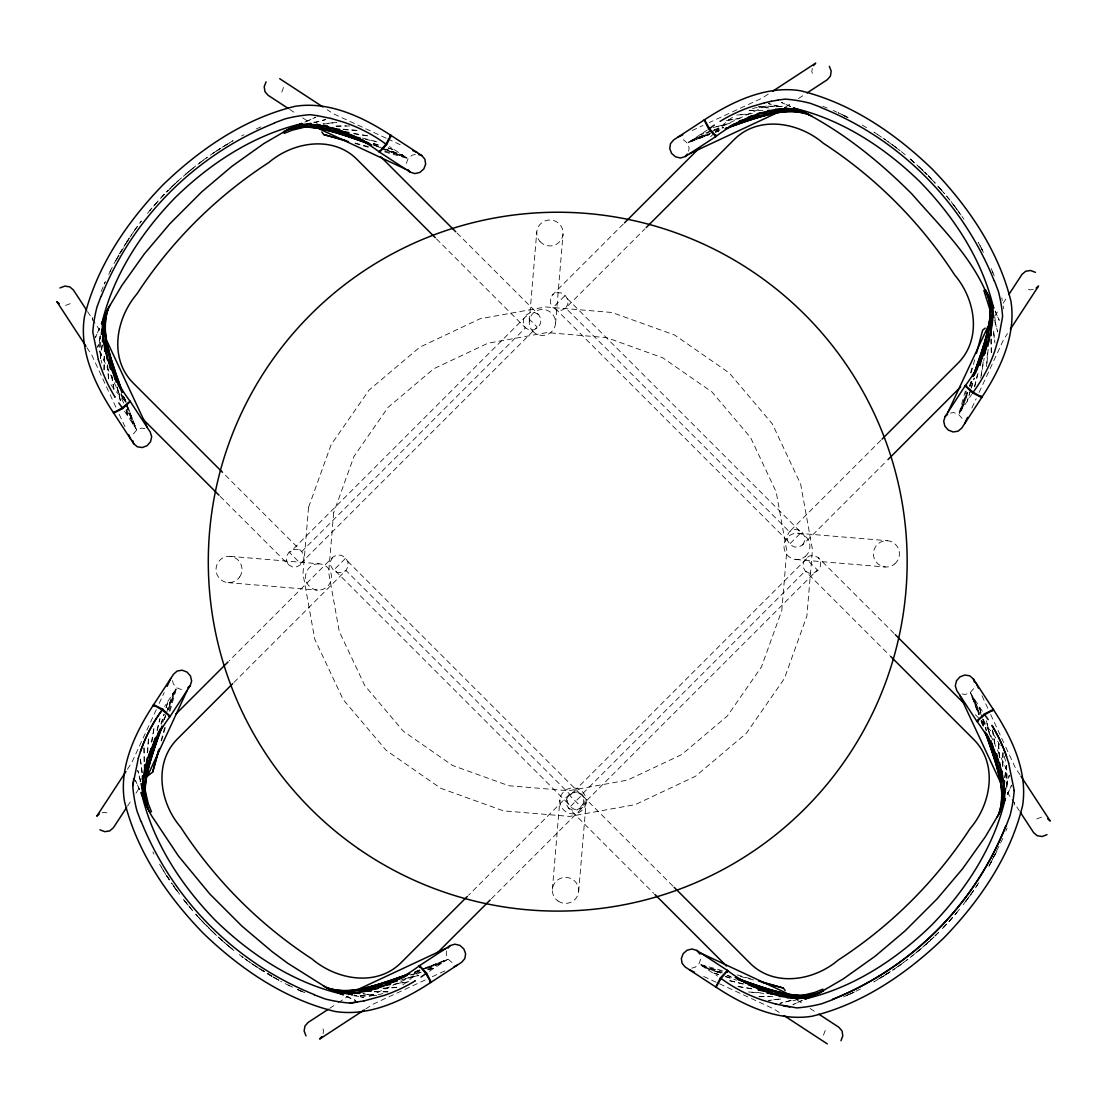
<?xml version="1.0" encoding="UTF-8"?>
<svg xmlns="http://www.w3.org/2000/svg" width="1107" height="1107" viewBox="0 0 1107 1107"><rect width="100%" height="100%" fill="white"/><g stroke="black" fill="none" stroke-linecap="round" stroke-linejoin="round"><path stroke-width="0.75" stroke-dasharray="5 3.75" d="M103.989 369.807L104.113 356.246M1002.887 766.335L1003.011 752.774M1006.872 786.579L1006.401 765.864M104.113 369.849L104.487 356.371M1002.513 766.21L1002.887 752.732M147.646 752.677L148.684 737.29M986.545 366.597L987.472 352.925M1006.789 787.644L1007.107 770.818L994.847 744.347M529.271 321.348L536.77 231.875M555.548 323.548L563.048 234.075M552.393 889.281L559.893 799.794M578.67 891.481L586.17 802.008A13.159 12.98 4.8 0 0 567.421 789.153A13.159 12.98 4.8 0 0 565.539 811.542A13.159 12.98 4.8 0 0 586.157 801.994M147.245 752.788L148.559 737.331M986.932 363.138L988.26 347.681M100.363 358.599L101.996 344.955M1005.004 777.64L1006.429 765.698M100.46 358.64L102.301 345.093M1004.699 777.488L1006.305 765.629M92.379 320.255L92.794 317.488M1014.206 805.107L1014.621 802.326M151.88 742.05L154.177 726.939L151.465 742.119M983.21 361.809L980.65 378.594L984.165 358.377M323.064 1033.758L323.562 1030.479L321.722 1025.636M446.716 950.968L446.204 954.248L448.044 959.077L452.002 962.55M688.637 151.216L689.149 147.937L687.295 143.094L683.351 139.634L680.016 138.859M812.289 68.426L811.791 71.706L813.631 76.549M157.277 730.592L159.989 718.858M974.575 386.689L977.287 374.941M156.973 730.246L159.865 718.706M974.658 386.772L978.796 370.292M100.626 335.836L97.707 347.321L100.848 335.975M1006.374 786.745L1009.293 775.26L1006.152 786.607M161.096 740.791L165.109 725.943M169.122 711.081L174.463 691.28M960.876 410.905L966.231 391.103M971.13 372.948L974.7 359.747M161.539 740.832L165.759 725.998M169.994 711.164L176.553 688.084L164.556 706.446M965.359 391.02L958.787 414.101L971.669 394.396M970.521 372.893L972.403 366.292M161.345 724.033L164.223 714.195M166.147 707.636L168.07 701.077L166.022 707.65M970.645 389.622L967.283 401.094L970.853 389.609M971.13 387.99L974.008 378.151M160.944 724.061L163.988 714.209M971.351 387.962L974.409 378.124M164.251 719.536L165.898 714.638M166.451 713.005L173.066 693.425L167.365 709.476M967.795 392.432L962.287 408.76L967.988 392.708M969.995 385.914L971.102 382.648M162.798 722.317L165.081 715.897M970.272 386.288L973.122 378.262M168.361 709.67L176.055 688.845L168.001 709.67M966.992 392.515L959.285 413.326L967.352 392.501M969.358 386.108L971.13 381.306M281.759 92.13L283.6 87.301L283.101 84.007M825.241 1030.451L823.4 1035.294L823.899 1038.574M140.091 781.763L141.336 778.567M164.279 719.287L165.51 716.091M969.829 386.094L971.697 381.292M1005.848 831.108L1007.121 828.022M101.152 291.473L105.151 282.188M99.492 328.239L95.423 337.455L99.547 328.309M1007.508 794.342L1011.577 785.14L1007.453 794.273M104.196 284.084L105.331 281.593M1002.804 838.497L989.008 866.103M156.281 709.698L131.747 762.654L126.876 770.112M159.159 703.471L164.21 692.567M971.863 408.054L976.194 398.714M979.072 392.487L1003.606 339.531L1007.536 333.511M108.694 274.522L112.374 266.925L108.915 273.761M994.626 855.669L998.085 848.82M116.387 259.467L131.442 234.85M332.737 557.236L330.578 561.152L330.772 565.802L333.249 569.911L337.372 572.402L342.008 572.582L345.938 570.423L348.096 566.507L347.902 561.858L345.412 557.748L341.302 555.257L336.666 555.077L332.737 557.236L229.218 660.754M623.296 224.071L552.518 294.849L550.359 298.779L550.553 303.415L553.03 307.538L557.139 310.015L561.789 310.209L565.705 308.05L644.98 228.775M491.439 898.732L582.836 807.335L584.994 803.405L584.8 798.756L582.324 794.646L578.2 792.169L573.564 791.975L569.635 794.134L468.538 895.231M802.617 544.948L804.775 541.019L804.581 536.383L802.091 532.273L797.981 529.783L793.345 529.603L789.416 531.761L787.257 535.677L787.451 540.327L789.928 544.436L794.051 546.913L798.687 547.107L802.617 544.948L886.735 460.83M114.035 263.604L118.809 254.997M988.994 866.158L992.965 858.977M119.556 253.628L125.783 243.346M127.485 806.173L131.249 800.416M135.953 793.221L139.717 787.464M994.695 316.159L999.4 308.964M1003.163 303.207L1006.927 297.451M126.641 242.046L131.733 234.283M975.558 887.731L977.439 884.908M137.351 226.52L133.338 232.013L141.378 221.013L138.361 225.136M965.622 901.568L973.662 890.568L962.647 905.443M949.156 921.356L956.171 913.344M157.761 201.363L149.902 210.358L157.844 201.239M949.239 921.218L957.098 912.223M133.338 433.93L136.798 429.986L141.641 428.132L144.92 428.644M973.662 688.651L970.202 692.608L965.359 694.449L962.08 693.951M161.235 197.6L176.954 181.949M942.237 928.69L946.942 923.75M160.321 198.457L168.292 190.183A303.415 301.436 -45 0 0 162.646 196.147M946.679 924.124L942.112 928.856A303.415 301.436 -45 0 0 946.596 924.054M710.597 136.77L714.236 133.131M715.454 131.927L727.659 120.608L734.398 116.083M233.923 682.438L345.938 570.423L569.635 794.134L567.476 798.064L567.67 802.7L570.16 806.809L574.27 809.3L578.906 809.48L582.836 807.335M880.812 440.351L789.416 531.761L565.705 308.05L567.863 304.121L567.683 299.485L565.193 295.375L561.083 292.885L556.434 292.691L552.518 294.849M419.899 970.258L407.68 981.577L402.298 985.188M935.152 935.816L938.708 932.398L934.986 935.927M928.815 941.822L933.755 937.117M176.566 182.212L178.185 180.759M924.179 945.959L933.976 936.951A303.415 301.436 -45 0 1 930.364 940.286M183.333 176.276L196.465 165.4M926.241 944.063L914.534 953.999M185.132 174.56L196.548 165.247M921.868 948.021L909.165 958.33L913.192 955.064M199.135 163.269L207.383 157.236M899.617 965.359L907.865 959.326M203.051 160.252L207.77 156.903M898.054 966.522L900.406 964.847M210.136 155.215L220.044 148.615M885.033 975.239L873.893 981.895L896.864 967.366M212.392 153.61L220.168 148.518M885.545 974.907L894.608 968.971M707.304 130.031L687.599 142.9L709.822 134.251M768.189 94.164L762.169 98.094L709.213 122.614M785.527 107.005L792.737 102.301M798.493 98.537L805.688 93.832M329.665 1008.352L336.86 1003.648M338.299 1002.707L348.373 996.12M365.725 1008.961L373.184 1004.091L426.14 979.557M429.391 971.282L447.754 959.285L422.348 969.165M241.727 135.926L243.927 134.819M843.603 996.881L854.355 992.01M855.877 991.277L860.443 989.063M692.083 130.557L702.987 125.506M690.796 140.81L707.913 132.882M714.14 129.989L765.504 106.189L782.331 106.507M421.213 972.181L369.849 995.996L354.074 995.747L369.849 995.996L376.435 995.041M427.427 969.303L444.557 961.36M432.367 976.678L444.834 970.908M849.802 994.224L853.788 992.398M306.418 121.438L315.592 117.328M802.105 1000.465L792.944 1004.575L802.174 1000.534M304.826 122.061L315.564 117.314M414.405 972.264L420.757 969.787M709.186 134.348L688.36 142.402L709.172 134.708M715.592 131.858L718.803 130.626M414.945 972.181L421.352 969.704M422.957 969.082L446.979 959.783L426.167 967.476M70.253 303.65L65.41 305.49L62.13 304.992M1036.747 818.931L1041.59 817.091L1044.87 817.603M715.579 132.342L718.789 131.152M416.564 971.019L419.761 969.843M713.807 131.996L692.94 139.413L709.255 133.905M715.413 131.429L720.228 129.713M415.125 972.472L419.94 970.756M426.361 968.473L442.413 962.772L422.832 969.386M715.786 131.691L719.052 130.598M414.668 972.14L421.2 969.94M712.092 130.847L700.593 134.404L712.064 131.055M713.724 130.335L723.577 127.291M411.776 974.893L419.982 972.347M428.188 969.801L434.747 967.767L428.201 969.69M713.711 130.571L723.535 127.692M410.171 974.976L419.996 972.098M314.084 122.739L325.486 119.681M791.284 1000.285L779.882 1003.343L791.408 1000.493M752.483 108.611L757.271 107.365M378.082 994.806L384.461 993.159M313.959 122.517L325.444 119.598M716.575 126.627L731.409 122.905M400.651 980.11L418.778 975.558M415.374 154.454L412.039 155.215L408.096 158.688L406.255 163.532L406.753 166.811M691.626 968.141L694.961 967.366L698.904 963.906L700.745 959.063L700.247 955.784M713.337 127.499L730.108 123.624M405.245 978.56L418.667 975.461M728.157 120.109L739.946 118.103M393.718 984.372L408.87 981.784M726.455 120.525L739.877 118.491M1033.26 289.397L1029.98 289.909L1025.151 288.069M950.47 413.049L953.75 412.551L958.593 414.392L962.052 418.349L962.827 421.67M102.079 812.773L105.359 812.275L110.202 814.115M398.824 983.182L408.898 981.646M758.918 107.13L765.504 106.189L781.279 106.438M792.889 1000.562L796.044 1000.119M323.216 124.192L336.763 122.351L323.064 123.887M778.705 999.081L768.549 1000.465L780.532 999.109M740.279 114.616L752.303 113.592M383.05 988.593L396.79 987.43M736.805 115.031L748.761 114.229M383.16 988.191L396.832 987.264M336.168 126.336L349.646 125.949M759.042 996.591L769.144 996.3M336.058 125.977L346.228 125.894M759.07 996.715L776.021 996.549M749.162 110.299L764.425 110.451M374.318 991.775L387.879 991.9M749.121 110.465L757.534 110.7M374.443 991.388L387.92 991.775M343.212 129.574L358.585 130.612M748.415 991.969L760.371 992.771M798.05 533.228L887.523 540.714M795.85 559.505L885.323 567.005M230.118 556.351L319.591 563.837A13.159 12.98 -85.2 0 1 329.139 584.482A13.159 12.98 -85.2 0 1 306.75 582.6A13.159 12.98 -85.2 0 1 319.591 563.864M227.917 582.628L317.391 590.128M343.101 129.173L358.557 130.488M751.888 992.384L763.899 993.408M768.922 107.891L758.682 106.673L767.096 107.919M363.013 993.878L376.671 995.511L363.165 993.574M353.839 133.809L368.935 136.119M738.065 986.475L751.487 988.509M353.756 133.394L368.922 135.995M738.078 986.6L751.556 988.897M365.282 139.205L377.03 141.917M729.97 980.664L745.066 984.151M362.335 138.071L377.169 141.793M729.831 980.788L744.665 984.51M779.798 106.507L768.313 103.588L779.674 106.715M353.908 995.248L363.746 997.753L354.046 995.027M355.084 143.024L369.946 147.037M384.793 151.05L404.595 156.405M702.405 966.19L722.207 971.531M740.362 976.443L753.563 979.999M355.056 143.467L369.89 147.701M384.724 151.922L407.791 158.495L389.429 146.484M722.276 970.673L699.209 964.1L717.571 976.097M737.11 974.893L751.944 979.114M373.488 143.758L381.68 146.152M388.239 148.075L394.798 149.999L388.239 147.964M718.761 974.506L712.202 972.596L718.761 974.63M725.32 976.429L733.512 978.837M373.46 143.384L381.666 145.93M725.334 976.665L736.819 980.221M376.338 146.179L381.237 147.84M382.87 148.38L402.45 154.994L386.398 149.293M720.865 973.095L704.55 967.587L720.602 973.288M727.396 975.309L730.662 976.402M373.557 144.726L379.978 147.01M727.022 975.571L731.838 977.287M381.417 148.518L407.03 157.997L381.403 148.061M722.387 972.887L699.97 964.598L720.795 972.652M181.59 689.633L176.76 687.793L173.287 683.835L172.512 680.501M314.111 122.019L317.322 123.264M373.391 144.962L379.798 147.452M822.681 106.203L827.178 108.043M304.895 992.73L297.16 989.395L302.156 991.692M790.578 106.466L781.362 102.411L790.495 106.535M346.311 996.397L355.527 1000.451M346.38 996.328L355.541 1000.437M833.184 110.492L836.947 112.208M842.178 114.602L838.193 112.776L848.834 117.937M386.177 138.209L333.221 113.675L327.202 109.745M387.741 138.929L403.322 146.138M703.678 976.443L773.779 1008.906L779.798 1012.836M292.594 987.195L284.983 983.514L291.833 986.96M843.506 115.211L850.356 118.67M252.922 964.432L279.019 980.29A303.415 301.436 45 0 1 273.221 976.983M538.652 314.665L534.723 312.506L530.087 312.7L525.963 315.191L523.486 319.3L523.293 323.936L525.451 327.866L529.381 330.024L534.017 329.831L538.127 327.354L540.617 323.23L540.811 318.595L538.652 314.665L456.956 232.968M894.082 633.453L818.447 557.817L814.517 555.659L809.881 555.852L805.771 558.329L803.281 562.453L803.101 567.088L805.259 571.018L889.378 655.136M220.196 496.406L288.553 564.764L292.483 566.922L297.119 566.729L301.229 564.252L303.719 560.142L303.899 555.493L301.741 551.577L223.683 473.505M568.348 807.916L572.277 810.075L576.913 809.881L581.037 807.404L583.514 803.295L583.707 798.645L581.549 794.715L577.619 792.57L572.983 792.75L568.873 795.241L566.383 799.351L566.189 803.986L568.348 807.916L653.683 893.252M273.055 977.08L281.676 981.84M862.284 125.105L866.656 127.72M271.699 976.319L261.418 970.092M289.702 109.413L295.458 113.177M302.668 117.882L308.424 121.645M797.137 999.995L804.332 1004.699M810.103 1008.463L817.298 1013.168M877.823 134.639L873.935 132.093L885.254 139.634L882.999 138.029M252.354 964.155L260.117 969.248M245.367 959.202L250.085 962.55L244.592 958.524M888.008 141.641L901.596 151.936M243.208 957.513L239.084 954.497L243.014 957.513M892.339 144.657L900.143 150.663M226.202 944.133L232.428 949.183M901.43 151.645L906.924 156.198M230.63 947.8L233.923 950.539M910.77 159.574L920.913 168.707M228.429 945.987L218.148 937.006L225.081 943.206M910.258 158.979L917.205 165.178M922.145 169.883L930.627 178.31M200.007 918.921L215.671 934.654M918.824 166.631L927.099 174.602M208.254 927.583L216.529 935.553M975.322 714.693L980.165 719.536M981.383 720.754L992.688 732.972L1000.202 745.481M436.476 238.891L525.451 327.866L301.741 551.577L297.825 549.418L293.175 549.598L289.065 552.089L286.588 556.198L286.395 560.834L288.553 564.764M672.945 886.126L581.549 794.715L805.259 571.018L809.175 573.177L813.825 572.983L817.935 570.506L820.412 566.383L820.605 561.747L818.447 557.817M125.617 401.827L114.312 389.622L110.686 384.226M928.233 175.778L935.069 182.876M201.419 920.498L207.12 926.407M931.803 179.542L944.368 193.49M938.584 186.806L944.575 193.656M195.731 914.216L197.793 916.541M198.831 917.689L200.284 919.308M192.092 909.982L183.458 899.41M946.402 195.87L950.041 200.27M192.632 910.757L183.319 899.341A303.415 301.436 45 0 0 190.598 908.183M951.038 201.557L959.548 212.89M954.013 205.432L961.056 215.062M166.687 875.845L181.327 896.753M173.287 885.752L178.31 892.823M962.052 216.432L963.948 219.269M166.59 875.72L171.682 883.483M982.393 711.261L970.396 692.899L978.436 713.545M1020.087 774.928L1015.202 767.469L1004.381 744.112M1007.232 792.28L1019.478 810.988M87.522 311.593L99.768 330.315M86.913 347.653L91.798 355.112L116.318 408.068M124.607 411.32L136.604 429.682L126.71 404.276M161.193 866.933L165.746 874.419L159.629 864.235M980.567 246.584L978.173 242.281L983.03 251.331L981.356 248.023M152.877 851.947L153.998 854.161M982.02 695.819L987.79 708.286M990.682 714.513L1003.662 742.548M972.486 696.095L982.587 717.889M983.307 719.453L994.128 742.797M123.693 403.142L99.893 351.777L100.128 336.002L99.893 351.777L100.834 358.364M126.585 409.369L134.514 426.486M119.21 414.295L124.98 426.762M995.165 311.192L999.261 320.366L995.221 311.122M139.51 789.457L135.4 780.297L139.44 789.526M992.246 271.243L994.252 275.892M991.208 268.503L994.252 276.003M981.522 721.487L983.376 726.247M124.233 397.925L126.087 402.685M978.962 714.499L970.894 693.674L978.588 714.485M981.439 720.906L983.307 725.708M123.693 396.873L126.184 403.28M126.807 404.885L136.106 428.921L128.412 408.096M980.954 720.892L982.144 724.089M124.856 398.492L126.046 401.703M979.598 714.292L973.883 698.24L979.404 714.568M981.881 720.712L984.165 727.133M122.835 395.448L125.7 403.474M126.267 405.079L133.117 424.341L126.502 404.761M981.605 721.086L983.251 725.984M123.749 396.597L125.949 403.128M980.927 712.465L978.892 705.906L982.255 717.378M982.961 719.038L986.517 730.523M120.981 393.705L123.527 401.91M126.073 410.116L128.108 416.689L126.184 410.13M982.725 719.01L986.088 730.482M121.383 393.732L123.79 401.938M994.985 322.012L997.601 331.796L994.764 320.255M140.81 781.791L137.738 770.389L140.589 781.929M1004.284 756.192L1005.931 762.571M101.069 360.01L101.899 363.207M990.405 736.708L986.268 720.228L989.672 735.408M117.01 387.519L120.317 400.706M117.328 387.173L120.428 400.596M1001.766 297.755L1002.292 300.537M992.605 730.094L995.484 746.934M111.516 375.647L114.104 390.799M992.509 730.08L995.068 746.865M111.932 375.716L114.229 390.826M994.806 317.266L995.262 320.421M993.546 332.903L994.93 343.059M140.423 759.125L142.25 772.672M993.602 331.076L994.819 341.302M140.326 759.167L141.959 772.811M1003.219 306.058L1003.44 308.867M998.542 743.862L999.718 757.603M107.282 364.978L108.458 378.719M998.389 743.821L999.303 757.492M107.697 365.102L108.611 378.76M990.848 339.102L991.235 352.58M144.062 747.917L144.45 761.395M991.263 338.963L991.388 352.524M143.938 747.958L144.062 761.519M843.409 115.391A303.415 301.436 45 0 1 850.688 119.002M884.244 139.067A303.415 301.436 45 0 1 889.599 142.831M892.242 144.768A303.415 301.436 45 0 1 898.773 149.708M910.189 159.048A303.415 301.436 45 0 1 913.884 162.286M918.741 166.7A303.415 301.436 45 0 1 927.016 174.671M928.178 175.833A303.415 301.436 45 0 1 934.986 182.932M940.48 189.02A303.415 301.436 45 0 1 945.807 195.261M946.859 196.52A303.415 301.436 45 0 1 949.944 200.339M952.975 204.2A303.415 301.436 45 0 1 959.797 213.416M981.176 248.12A303.415 301.436 45 0 1 983.417 252.451M302.253 991.526A303.415 301.436 45 0 1 297.811 989.547M271.81 976.18A303.415 301.436 45 0 1 262.027 970.299M260.643 969.428A303.415 301.436 45 0 1 248.411 961.25M232.719 949.419A303.415 301.436 45 0 1 227.668 945.253M222.687 940.978A303.415 301.436 45 0 1 216.598 935.484M214.205 933.243A303.415 301.436 45 0 1 208.337 927.514M207.175 926.351A303.415 301.436 45 0 1 202.609 921.633M199.26 918.035A303.415 301.436 45 0 1 195.953 914.382M177.466 891.426A303.415 301.436 45 0 1 173.661 886.098M169.08 879.332A303.415 301.436 45 0 1 165.552 873.824M995.774 853.082A303.415 301.436 -45 0 1 993.56 857.427M992.799 858.866A303.415 301.436 -45 0 1 990.488 863.169M978.782 882.763A303.415 301.436 -45 0 1 975.156 888.201M973.302 890.9A303.415 301.436 -45 0 1 965.595 901.485M959.506 909.207A303.415 301.436 -45 0 1 954.248 915.489M952.103 917.966A303.415 301.436 -45 0 1 948.824 921.633M938.639 932.315A303.415 301.436 -45 0 1 935.124 935.775M929.16 941.407A303.415 301.436 -45 0 1 924.276 945.779M920.554 949.003A303.415 301.436 -45 0 1 914.244 954.234M907.795 959.285A303.415 301.436 -45 0 1 903.866 962.218M901.223 964.155A303.415 301.436 -45 0 1 895.867 967.919M890.443 971.572A303.415 301.436 -45 0 1 884.95 975.101M883.566 975.959A303.415 301.436 -45 0 1 876.578 980.165M850.633 993.671A303.415 301.436 -45 0 1 846.191 995.677M115.737 260.851A303.415 301.436 -45 0 1 118.892 255.15M119.708 253.738A303.415 301.436 -45 0 1 125.589 243.955M126.461 242.571A303.415 301.436 -45 0 1 135.58 229.011M147.494 213.388A303.415 301.436 -45 0 1 150.621 209.597M154.897 204.629A303.415 301.436 -45 0 1 160.404 198.54M177.84 181.188A303.415 301.436 -45 0 1 181.493 177.881M187.692 172.526A303.415 301.436 -45 0 1 194.043 167.337M197.904 164.306A303.415 301.436 -45 0 1 201.82 161.331M216.557 151.022A303.415 301.436 -45 0 1 227.613 144.076M256.367 128.91A303.415 301.436 -45 0 1 260.809 126.918M308.549 507.393L302.986 573.73L314.789 639.251L343.142 699.486L386.122 750.325L440.794 788.309L503.436 810.85L569.787 816.413L635.293 804.609L695.528 776.256L746.367 733.277L784.365 678.591L806.892 615.962L812.455 549.612L800.652 484.091L772.299 423.87L729.319 373.017L674.647 335.034L612.005 312.492L545.668 306.943L480.147 318.733L419.913 347.1L369.074 390.079L331.09 444.751L308.549 507.393M333.65 512.859L328.654 572.513L339.268 631.433L364.77 685.593L403.418 731.312L452.583 765.477L508.916 785.749L568.569 790.744L627.489 780.131L681.649 754.628L727.368 715.98L761.519 666.815L781.791 610.483L786.786 550.829L776.187 491.909L750.684 437.749L712.036 392.03L662.872 357.865L606.539 337.607L546.886 332.598L487.966 343.212L433.806 368.714L388.087 407.362L353.922 456.527L333.65 512.859M526.226 316.104L289.647 552.67L300.592 563.601L537.158 327.035L526.226 316.104M564.612 295.956L553.68 306.888L790.246 543.454L801.177 532.522L564.612 295.956M345.107 558.731L334.162 569.662L570.742 806.228L581.673 795.296L345.107 558.731M806.408 558.98L569.842 795.559L580.774 806.491L817.353 569.911L806.408 558.98M175.39 183.347L169.482 189.048A303.415 301.436 -45 0 1 175.432 183.416M221.967 147.342L233.107 140.686L221.967 147.342M539.884 241.34A13.159 12.98 4.8 0 0 562.301 237.368A13.159 12.98 4.8 0 0 547.55 220.196A13.159 12.98 4.8 0 0 539.884 241.34M532.384 330.827A13.159 12.98 4.8 0 0 554.801 326.842A13.159 12.98 4.8 0 0 540.05 309.669A13.159 12.98 4.8 0 0 532.384 330.827M894.802 563.892A13.159 12.98 -85.2 0 0 890.817 541.461A13.159 12.98 -85.2 0 0 873.658 556.226A13.159 12.98 -85.2 0 0 894.802 563.892M805.329 556.392A13.159 12.98 -85.2 0 0 801.343 533.975A13.159 12.98 -85.2 0 0 784.185 548.726A13.159 12.98 -85.2 0 0 805.329 556.392M558.039 901.029A13.159 12.98 4.8 0 0 578.657 891.481A13.159 12.98 4.8 0 0 559.921 878.626A13.159 12.98 4.8 0 0 558.039 901.029M239.665 576.982A13.159 12.98 -85.2 0 0 230.118 556.364A13.159 12.98 -85.2 0 0 217.276 575.1A13.159 12.98 -85.2 0 0 239.665 576.982"/><path stroke-width="1.5" d="M104.639 351.32L105.539 319.3M1001.461 803.281L1002.361 771.275M144.657 797.095L147.3 757.797M987.928 346.09L990.225 311.925M145.626 771.676L146.069 766.528M988.689 342.533L989.132 337.372M989.866 328.793L990.156 325.361M102.411 341.537L103.02 336.417M103.435 333.013L104.044 327.893M104.667 322.774L105.068 319.356M1001.932 803.225L1002.333 799.808M1002.956 794.688L1003.565 789.582M1003.98 786.164L1004.589 781.044M379.618 152.171L386.592 144.63L391.228 135.594C363.331 117.204 329.097 100.862 294.96 106.341C244.55 118.56 199.869 149.154 162.964 184.869C127.25 221.76 96.655 266.455 84.436 316.865C78.971 350.988 95.299 385.222 113.703 413.132L122.766 408.511L130.28 401.509C112.886 378.552 100.322 349.438 102.647 320.227C114.367 273.498 142.097 231.612 175.473 197.35C209.721 163.988 251.607 136.244 298.337 124.538C327.547 122.199 356.675 134.777 379.618 152.171L379.812 150.677M727.188 971.918L727.382 970.424C750.325 987.818 779.453 1000.382 808.663 998.044C855.393 986.337 897.279 958.607 931.527 925.231C964.903 890.983 992.633 849.097 1004.353 802.367C1006.678 773.143 994.114 744.029 976.72 721.072L984.261 714.112M102.757 341.717L106.659 312.921M138.32 758.295L132.757 785.735A142.416 141.488 45 0 0 136.936 810.878L140.949 821.463M132.785 785.707L133.726 778.733M1000.341 809.66L1004.243 780.878M144.464 790.716L150.856 748.761M984.234 355.098L990.115 316.505M147.729 764.01L148.31 760.647M148.878 757.285L149.459 753.909M985.036 353.327L986.752 343.225M144.491 785.942L155.727 737.304M979.626 364.881L990.087 319.591M152.42 748.374L154.897 738.48M980.041 365.352L982.518 355.458M983.348 352.164L984.58 347.211M101.457 332.557L106.466 312.866M1000.534 809.715L1005.543 790.024M389.706 136.189L390.896 135.345L421.753 155.52L424.894 159.2L425.655 164.113L423.815 168.956L419.857 172.429L414.862 173.578L410.157 172.125L379.3 151.963L379.673 150.58M390.896 135.345L385.914 144.187L379.3 151.963M727.327 972.001L727.7 970.631L696.843 950.456L692.138 949.003L687.143 950.166L683.185 953.625L681.345 958.468L682.106 963.381L685.247 967.061L716.104 987.236L721.086 978.394L727.7 970.631M101.291 334.342L108.292 308.286L121.645 285.827L144.408 253.821L169.828 223.794L201.903 191.719L231.944 166.299L263.936 143.523L289.342 128.772M1005.709 788.239L998.708 814.295L985.355 836.754L962.592 868.76L937.172 898.801L905.097 930.862L875.056 956.282L843.064 979.058L817.658 993.809M146.359 776.962L152.628 772.146L158.426 750.698M976.485 353.133L982.725 330.038L985.23 328.115M152.628 772.146L159.2 749.065M145.501 778.11L159.422 730.578M975.447 373.239L988.883 327.34M148.725 763.456L150.261 758.53M151.272 755.251L155.852 740.472M156.876 737.193L158.398 732.267M168.651 716.215L170.021 716.575L190.196 685.717L191.649 681.013L190.487 676.017L187.028 672.074L182.185 670.219L177.272 670.98L173.591 674.135L153.416 704.993L154.26 706.183M966.702 385.969L965.318 385.61L945.157 416.467L943.704 421.172L944.852 426.167L948.325 430.111L953.155 431.965L958.081 431.204L961.762 428.049L981.937 397.192L981.079 396.002M976.955 369.918L979.999 360.066M981.023 356.786L983.569 348.58M138.278 758.323L140.409 751.681A155.713 154.703 45 0 1 162.687 709.269L153.665 704.647C135.262 732.557 118.933 766.791 124.413 800.914C136.631 851.325 167.212 896.02 202.927 932.924C239.832 968.625 284.513 999.22 334.937 1011.438C369.06 1016.918 403.294 1000.576 431.204 982.186L426.582 973.108L419.581 965.595C396.624 982.988 367.51 995.567 338.285 993.228C291.556 981.522 249.67 953.777 215.422 920.415C182.046 886.167 154.316 844.281 142.609 797.552C140.271 768.327 152.835 739.213 170.229 716.257L162.701 709.283M147.715 768.493L162.051 726.067M973.302 376.117L988.191 332.058M151.95 752.815L160.515 728.738M974.271 375.052L979.404 360.605M151.189 756.095L161.857 727.285M972.901 376.505L985.936 341.274M101 296.302L97.001 306.93A142.416 141.488 -45 0 0 92.794 332.031L98.343 359.484M1006 826.279L1009.999 815.665A142.416 141.488 -45 0 0 1014.192 790.523M266.04 81.863L264.199 86.706L264.96 91.618L268.115 95.299L288.263 108.472M840.96 1040.732L842.801 1035.889L842.04 1030.963L838.885 1027.282L818.737 1014.109M157.457 736.916L160.557 728.904M974.174 374.886L976.028 370.084M105.608 314.443L107.296 310.223M101.526 323.631L108.292 308.286L106.895 311.233M101.595 323.728L109.801 305.394M997.199 817.201L1005.405 798.867L998.708 814.295L1000.105 811.362M167.102 686.34L170.699 678.549M148.352 774.25L187.304 690.131M948.035 412.053L988.108 326.247M964.64 423.635L967.532 417.408M113.703 413.132L114.422 411.762M992.578 710.819L993.297 709.449C1011.701 737.359 1028.029 771.593 1022.564 805.73C1010.345 856.14 979.75 900.821 944.036 937.726C907.131 973.44 862.45 1004.021 812.04 1016.24C777.903 1021.719 743.669 1005.391 715.772 986.987L720.38 977.924L727.382 970.424M125.935 771.551L96.766 816.191L99.215 814.088M126.544 807.612L113.371 827.773L109.69 830.928L104.764 831.675L99.934 829.835M1008.809 294.573L1021.982 274.411L1025.663 271.257L1030.575 270.495L1035.419 272.35M1010.359 329.194L1038.587 285.993L1036.138 288.097M976.928 721.39L984.704 714.79L993.533 709.808L973.371 678.951L969.69 675.796L964.764 675.035L959.921 676.889L956.462 680.833L955.299 685.828L956.766 690.533L976.928 721.39L978.311 721.031M685.233 156.544L716.091 136.369L709.476 128.606L704.509 119.764L673.651 139.939L670.496 143.619L669.735 148.532L671.575 153.375L675.533 156.834L680.528 157.997L685.233 156.544L687.336 154.081M813.59 65.562L815.693 63.113L772.506 91.341M321.75 1036.622L319.646 1039.072L364.286 1009.902M448.017 948.09L450.12 945.641L454.825 944.188L459.82 945.35L463.764 948.81L465.618 953.653L464.857 958.565L461.702 962.246L430.844 982.421L429.654 981.577M624.514 222.853L699.693 147.688M646.197 227.558L734.702 139.053C759.319 115.031 799.157 122.503 823.345 143.26A449.027 448.252 45 0 1 897.915 204.255A450.438 449.65 45 0 1 954.746 275.09C975.322 299.07 982.075 338.493 958.413 362.764L882.03 439.147M175.861 714.098L228 661.972M232.705 683.656L176.94 739.421C153.278 763.692 160.031 803.115 180.607 827.095A450.438 449.65 45 0 0 237.424 897.915A449.027 448.252 45 0 0 311.98 958.925C336.182 979.667 376.02 987.153 400.637 963.132L467.334 896.449M887.952 459.613L960.696 386.869M436.878 953.293L490.221 899.936M187.747 687.821L190.196 685.717M945.157 416.467L947.606 414.364M994.39 280.721L998.376 291.335A142.416 141.488 45 0 1 1002.61 316.45L998.846 337.165L994.93 350.504A155.713 154.703 45 0 1 972.624 392.93L981.688 397.538C1000.078 369.627 1016.406 335.393 1010.94 301.27C998.722 250.846 968.127 206.165 932.412 169.26C895.521 133.546 850.826 102.965 800.416 90.746C766.293 85.267 732.059 101.609 704.149 119.999L708.771 129.076L715.772 136.576C738.729 119.182 767.843 106.618 797.054 108.956C843.783 120.663 885.669 148.393 919.931 181.769C953.293 216.017 981.023 257.903 992.744 304.633C995.068 333.857 982.504 362.971 965.11 385.928L972.652 392.888M708.771 129.076L714.361 125.077M421.02 977.08L426.582 973.108M720.076 121.383L720.117 121.355A156.585 155.547 45 0 1 751.183 106.756L764.55 102.813M775.453 113.592L689.647 153.652M807.128 92.891L827.289 79.718L830.444 76.037L831.191 71.111L829.351 66.268M328.226 1009.293L308.064 1022.467L304.909 1026.147L304.148 1031.074L306.002 1035.903M359.9 988.593L445.706 948.533M419.622 967.186L419.262 965.816L450.12 945.641M415.236 980.816L415.263 980.802A156.585 155.547 45 0 1 384.171 995.428L363.982 1000.908M389.872 136.327L391.228 135.594M678.065 137.047L682.728 134.888M454.174 966.577L457.288 965.138M283.503 131.691L301.837 123.486M805.163 999.095L823.497 990.89M301.754 123.417L286.395 130.183L310.832 123.61M805.246 999.178L820.605 992.398L796.168 998.971M284.098 133.407L292.151 130.197L305.463 126.931M822.902 989.174L814.849 992.398L801.537 995.663M730.011 126.281L738.023 123.181M402.132 977.149L406.933 975.281M59.972 287.931L64.815 286.09L69.727 286.838L73.408 289.992L86.581 310.154M1047.028 834.65L1042.185 836.505L1037.273 835.743L1033.592 832.589L1020.419 812.427M274.411 122.877L285.025 118.906A142.416 141.488 -45 0 1 310.154 114.671L317.142 115.668M832.589 999.704L821.975 1003.675A142.416 141.488 -45 0 1 796.846 1007.91L776.132 1004.16M725.196 128.786L752.414 118.726M376.532 985.825L408.552 973.98M729.859 126.295L747.516 120.013M386.232 982.739L407.099 975.322M725.583 128.384L769.642 113.509M367.344 988.122L409.77 973.786M733.429 124.233L753.12 118.131M756.399 117.107L761.325 115.585M387.159 982.532L403.571 977.439M731.741 125.285L775.993 112.333M357.727 990.336L405.245 976.416M290.975 128.357L310.666 123.347M796.334 999.234L816.025 994.224M739.642 120.829L746.243 119.182M387.464 983.417L397.344 980.94M738.494 121.687L783.784 111.226M349.895 991.346L396.86 980.498M764.522 102.826L771.371 101.277M771.33 101.304L778.276 100.045M364.009 1000.88L350.103 1003.08A142.416 141.488 45 0 1 324.96 998.888L314.374 994.889M750.048 116.373L753.424 115.806M371.827 988.108L375.19 987.527M378.552 986.96L381.929 986.379M748.277 117.204L786.869 111.323M345.121 991.374L390.439 984.469M291.03 128.55L319.826 124.648M778.235 100.059L785.25 99.104A142.416 141.488 45 0 1 810.352 103.311L820.979 107.296M350.144 1003.067L357.104 1002.112M787.174 997.933L815.97 994.044M993.297 709.449L984.234 714.07L988.219 719.675M295.763 127.167L299.181 126.751M304.3 126.143L307.704 125.728M311.122 125.326L317.944 124.496M790.758 997.877L795.878 997.269M799.296 996.853L804.402 996.245M807.819 995.83L811.237 995.428M759.167 112.997L766.03 112.416M774.623 111.682L779.771 111.254M350.421 991.374L353.853 991.083M364.161 990.198L371.025 989.616M757.313 113.647L793.179 111.24M338.742 991.166L378.041 988.537M295.721 127.471L327.741 126.572M779.259 996.009L811.279 995.11M320.809 126.129L327.589 126.06M779.411 996.521L789.582 996.425M767.815 110.479L777.986 110.575M767.649 110.991L801.357 111.932M337.372 990.336L371.066 991.291M300.495 126.71L339.794 129.353M767.206 993.228L804.789 995.76M313.904 126.682L319.051 127.125M327.644 127.859L334.508 128.44M770.776 994.003L777.64 994.584M787.949 995.456L791.38 995.747M779.148 109.123L784.268 109.731M787.686 110.146L792.806 110.755M796.21 111.17L801.33 111.779M337.427 990.807L340.845 991.222M345.965 991.83L351.071 992.453M354.489 992.854L359.609 993.463M168.734 716.077L170.229 716.257M775.564 109.067L806.048 113.191C845.485 134.002 880.494 162.535 911.919 194.002C943.399 230.256 982.698 266.745 993.519 315.329M330.993 989.215L359.775 993.117M306.847 126.655L348.802 133.048M758.198 989.533L798.479 995.677M333.553 129.948L336.915 130.529M340.292 131.096L348.705 132.536M758.295 990.045L765.034 991.194M768.396 991.775L771.773 992.356M317.114 115.626L330.868 118.435M782.981 1005.723L789.886 1006.955M311.62 126.807L360.259 138.043M748.415 984.926L795.38 995.774M344.208 133.518L354.102 136.009M751.252 986.171L757.852 987.818M784.725 107.766L806.048 113.191M330.938 989.409L352.261 994.833M981.937 397.192L973.095 392.21L965.318 385.61M153.416 704.993L162.259 709.961L170.021 716.575M784.559 108.029L808.996 114.602L793.636 107.822M330.841 118.394L344.208 122.351A155.713 154.703 -45 0 1 386.634 144.657M321.805 132.051L323.728 134.556L345.19 140.354M761.81 982.227L783.272 988.025L785.195 990.53M776.159 1004.187L762.792 1000.244A155.713 154.703 -45 0 1 720.366 977.938M352.413 994.584L326.357 987.582L287.668 963.201L271.893 951.467L241.852 926.047L209.79 893.986L178.49 856.071L151.272 815.278L146.844 806.546L142.72 776.062M323.728 134.556L348.456 141.599M758.544 980.996L783.272 988.025M319.411 127.914L363.663 140.88M743.337 981.715L787.589 994.667M418.612 154.551L421.753 155.52M337.344 132.19L342.271 133.712M348.843 135.746L363.608 140.326M745.025 982.767L761.436 987.845M329.014 130.197L369.821 143.979M737.179 978.616L781.238 993.491M341.454 133.31L359.111 139.593M363.926 141.309L368.742 143.011M738.258 979.57L768.756 990.419M339.78 133.131L371.8 144.962M735.2 977.619L768.825 990.045M354.171 137.531L368.576 143.107M738.424 979.474L749.633 983.819M341.703 994.363L326.357 987.582L329.291 988.994M793.553 107.905L811.888 116.11M323.452 986.074L343.322 994.958M412.662 150.469L417.339 152.628M405.743 169.246L319.937 129.173M701.257 953.348L787.063 993.408M689.661 969.953L694.338 972.112M429.834 981.452L431.204 982.186M279.697 78.694L322.884 106.922M784.116 1015.659L827.303 1043.887M419.262 965.816L425.877 973.579L430.844 982.421M1047.734 818.903L1050.197 821.007L1021.028 776.367M59.266 303.692L56.803 301.588L85.972 346.214M133.629 443.63L137.31 446.785L142.236 447.546L147.079 445.706L150.538 441.748L151.701 436.753L150.234 432.048L130.072 401.191L122.296 407.805L113.468 412.773L133.629 443.63L132.66 440.503M895.3 634.671L963.201 702.571M890.595 656.354L974.243 740.016C998.279 764.633 990.807 804.457 970.05 828.659A449.027 448.252 -45 0 1 909.041 903.229A450.438 449.65 -45 0 1 838.22 960.06C814.24 980.622 774.803 987.375 750.546 963.713L674.163 887.33M380.559 156.585L455.738 231.764M435.272 237.673L356.454 158.868C332.197 135.206 292.76 141.959 268.793 162.535A450.438 449.65 -45 0 0 197.959 219.366A449.027 448.252 -45 0 0 136.95 293.909C116.207 318.11 108.721 357.948 132.757 382.579L222.479 472.302M654.901 894.47L726.441 965.996M142.595 418.806L218.978 495.189M408.054 169.675L410.157 172.125M696.843 950.456L699.998 954.137M122.766 408.511L118.795 402.948M999.704 780.753L959.644 694.947M107.296 341.828L147.356 427.634M115.059 397.164L115.086 397.205A156.585 155.547 -45 0 1 100.46 366.099L98.315 359.443M153.665 704.647L154.385 706.017M976.249 683.365L978.422 688.042M128.578 434.553L130.751 439.216M985.59 289.799L993.795 308.133L987.098 292.705L993.671 317.128M140.866 792.515L149.763 812.386M141.475 794.134L148.255 809.48L141.682 785.057M983.874 290.408L990.059 310.085M151.479 811.777L148.255 803.724L144.394 787.049M986.406 733.72L991.36 746.533M115.64 376.048L121.839 392.072M985.105 732.101L996.95 764.121M111.24 361.671L122.49 392.086M986.448 733.554L991.581 748M115.419 374.581L120.552 389.027M985.465 732.516L1000.341 776.574M106.659 346.007L122.088 391.698M1006.54 756.482A156.585 155.547 -45 0 0 991.927 725.376L991.914 725.389A156.585 155.547 -45 0 1 1006.567 756.524L1008.685 763.138M988.551 737.082L991.097 745.288M992.121 748.581L995.677 760.066M111.323 362.515L114.879 374.014M116.913 380.573L118.449 385.499M973.371 678.951L974.34 682.092M987.527 735.408L1001.448 782.94M105.552 339.655L119.473 387.187M1008.657 763.097L1014.206 790.55M715.731 134.999L716.091 136.369M141.004 783.562L146.428 804.9M992.052 743.309L994.543 753.189M996.604 761.436L997.85 766.376M112.457 369.392L114.948 379.286M990.834 740.445L1002.472 790.758M104.528 331.823L116.166 382.136M996.632 753.673L998.071 762.1M108.929 360.495L110.368 368.908M996.092 753.576L1002.499 795.532M104.501 327.049L110.908 369.005M988.509 295.638L992.398 324.434M715.579 135.082L715.772 136.576M419.581 965.595L419.761 967.103M990.115 302.073L989.713 298.655L990.71 334.051M990.737 307.192L991.346 312.312M991.761 315.716L992.37 320.836M142.36 776.228L142.983 781.348M143.384 784.752L144.007 789.872M144.408 793.29L145.031 798.41M1000.742 769.628L1001.323 776.491M105.677 346.09L106.258 352.967M999.649 762.612L1002.402 803.613M104.598 318.968L107.351 359.969M144.547 764.771L145.446 796.777M991.042 315.232L991.235 335.573M820.896 107.504A310.389 308.355 45 0 1 994.197 280.791M140.437 751.681A155.713 154.703 45 0 1 162.715 709.255M314.457 994.681A310.389 308.355 45 0 1 141.156 821.38M1005.779 826.168A310.389 308.355 -45 0 1 832.478 999.455A310.389 308.355 -45 0 0 1005.793 826.209M101.207 296.385A310.389 308.355 -45 0 1 274.494 123.085M358.35 848.64A349.438 349.438 0 0 0 905.941 590.847A349.438 349.438 0 0 0 408.884 245.519A349.438 349.438 0 0 0 358.35 848.64"/></g></svg>
